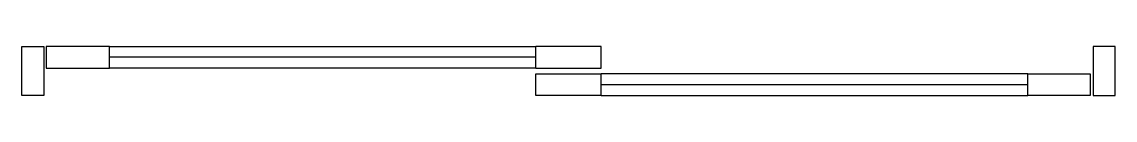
# Model space of a CAD drawing. Extents: x -858.95 to -857.95, y 499.46 to 499.5.
import ezdxf

# ---------------------------------------------------------------- set-up
doc = ezdxf.new("R2010")
doc.units = 0
doc.header["$LTSCALE"] = 50
doc.header["$MEASUREMENT"] = 0
doc.layers.add('A-PECAS', color=2, linetype='CONTINUOUS')
doc.layers.add('ESC1-50', color=1, linetype='CONTINUOUS')

msp = doc.modelspace()

# ---------------------------------------------------------------- linework, layer by layer
at = {"layer": 'A-PECAS'}
for p, q in [((-858.8668, 499.4822), (-858.8668, 499.5022)), ((-858.4768, 499.4822), (-858.4768, 499.5022)), ((-858.4168, 499.4572), (-858.4168, 499.4772)), ((-858.0268, 499.4572), (-858.0268, 499.4772))]:
    msp.add_line(p, q, dxfattribs=at)
for points in [[(-858.9268, 499.4572), (-858.9468, 499.4572), (-858.9468, 499.5022), (-858.9268, 499.5022)], [(-857.9668, 499.4572), (-857.9468, 499.4572), (-857.9468, 499.5022), (-857.9668, 499.5022)]]:
    msp.add_lwpolyline(points, close=True, dxfattribs=at)
for points in [[(-858.8668, 499.5022), (-858.9246, 499.5022), (-858.9246, 499.4822), (-858.8668, 499.4822)], [(-858.4768, 499.4822), (-858.4168, 499.4822), (-858.4168, 499.5022), (-858.4768, 499.5022)], [(-858.4168, 499.4572), (-858.4768, 499.4572), (-858.4768, 499.4772), (-858.4168, 499.4772)], [(-858.0268, 499.4772), (-857.9696, 499.4772), (-857.9696, 499.4572), (-858.0268, 499.4572)]]:
    msp.add_lwpolyline(points, dxfattribs=at)
at = {"layer": 'ESC1-50'}
for p, q in [((-858.8668, 499.5022), (-858.4768, 499.5022)), ((-858.4768, 499.4922), (-858.8668, 499.4922)), ((-858.4768, 499.4822), (-858.8668, 499.4822)), ((-858.0268, 499.4772), (-858.4168, 499.4772)), ((-858.4168, 499.4672), (-858.0268, 499.4672)), ((-858.4168, 499.4572), (-858.0268, 499.4572))]:
    msp.add_line(p, q, dxfattribs=at)

doc.saveas('drawing.dxf')
